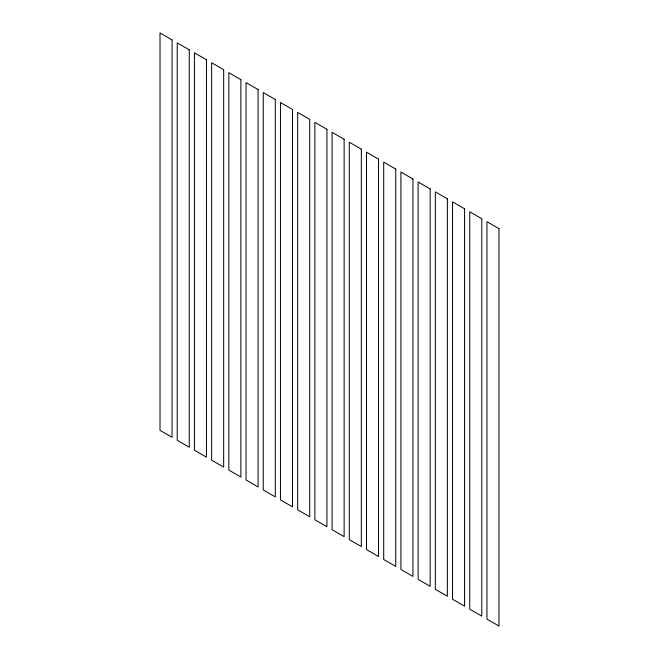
<?xml version="1.0" encoding="UTF-8"?>
<svg xmlns="http://www.w3.org/2000/svg" width="659" height="659" viewBox="0 0 659 659"><rect width="100%" height="100%" fill="white"/><g stroke="black" fill="none" stroke-linecap="round" stroke-linejoin="round"><path stroke-width="0.99" d="M172.057 39.902L160.005 32.95L160.005 430.335L172.057 437.296L172.057 39.902M189.257 49.837L177.213 42.884L177.213 440.27L189.257 447.23L189.257 49.837M206.465 59.771L194.421 52.819L194.421 450.204L206.465 457.165L206.465 59.771M223.673 69.706L211.63 62.753L211.63 460.139L223.673 467.099L223.673 69.706M240.881 79.64L228.838 72.688L228.838 470.081L240.881 477.034L240.881 79.64M258.089 89.575L246.046 82.622L246.046 480.016L258.089 486.968L258.089 89.575M275.297 99.509L263.254 92.557L263.254 489.95L275.297 496.902L275.297 99.509M292.505 109.443L280.462 102.491L280.462 499.884L292.505 506.837L292.505 109.443M309.714 119.378L297.67 112.425L297.67 509.819L309.714 516.771L309.714 119.378M326.922 129.312L314.87 122.36L314.87 519.753L326.922 526.706L326.922 129.312M344.13 139.247L332.078 132.294L332.078 529.688L344.13 536.64L344.13 139.247M361.33 149.181L349.286 142.229L349.286 539.622L361.33 546.575L361.33 149.181M378.538 159.116L366.495 152.163L366.495 549.557L378.538 556.509L378.538 159.116M395.746 169.05L383.703 162.098L383.703 559.491L395.746 566.443L395.746 169.05M412.954 178.984L400.911 172.032L400.911 569.425L412.954 576.378L412.954 178.984M430.162 188.919L418.119 181.966L418.119 579.36L430.162 586.312L430.162 188.919M447.37 198.861L435.327 191.901L435.327 589.294L447.37 596.247L447.37 198.861M464.579 208.796L452.535 201.835L452.535 599.229L464.579 606.181L464.579 208.796M481.787 218.73L469.743 211.77L469.743 609.163L481.787 616.116L481.787 218.73M498.995 228.665L486.943 221.704L486.943 619.098L498.995 626.05L498.995 228.665"/></g></svg>
